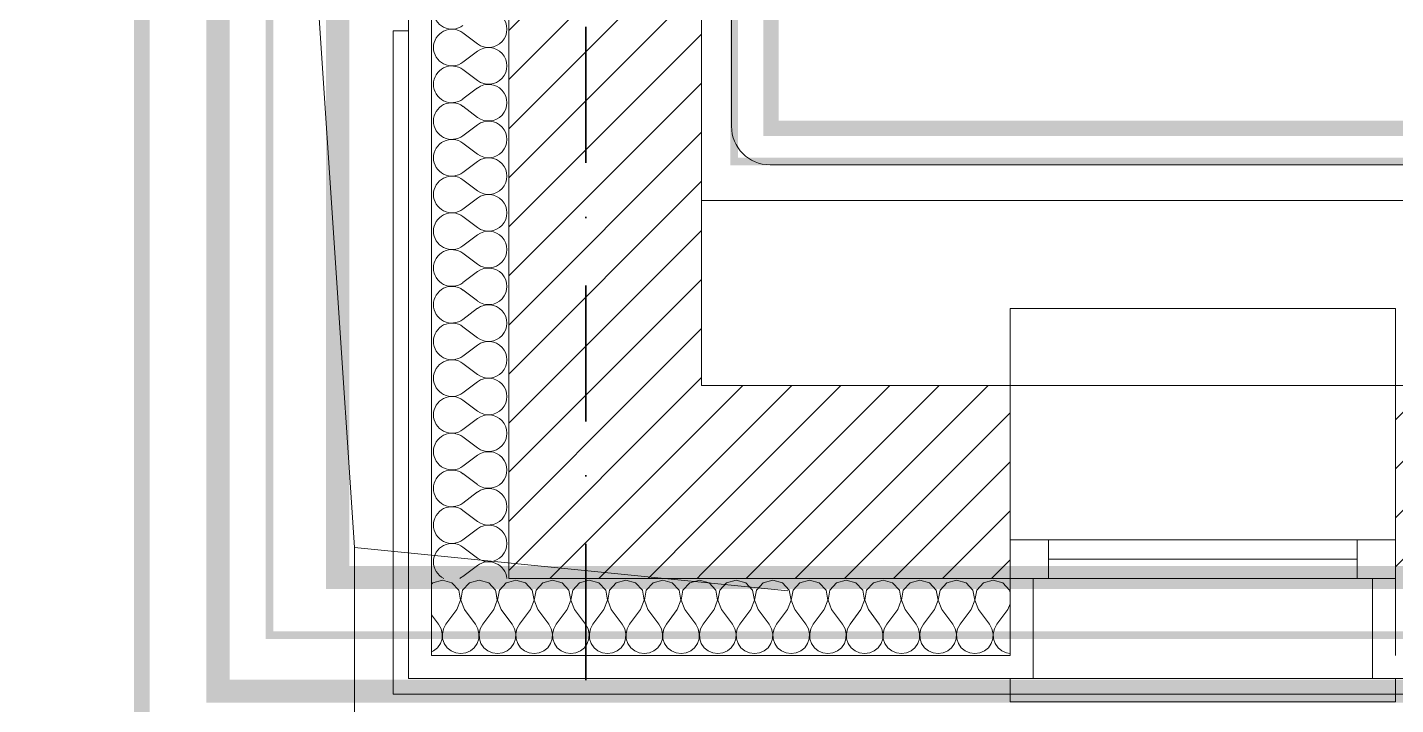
# Model space of a CAD drawing. Header units: millimetres. Extents: x 1322820 to 1391563, y 1051909 to 1098256.
# Drawn here: x 1346054 to 1347829, y 1078567 to 1079445 of the extents above; entities that cross this region are included whole.
import ezdxf
from ezdxf.enums import TextEntityAlignment as Align

# ---------------------------------------------------------------- set-up
doc = ezdxf.new("R2010")
doc.units = ezdxf.units.MM
doc.header["$MEASUREMENT"] = 0
for name, pattern in [('AStair_dashed', [1800, 800, -1000]), ('Dot & Dashed', [335.138881, 176.388884, -88.194442, 0, -70.555556]), ('DUBLU_INTRERUPT', [1.093612, 0.529167, -0.211667, 0.141111, -0.211667])]:
    doc.linetypes.add(name, pattern=pattern)
doc.layers.get('0').update_dxf_attribs({"true_color": 0x787878})
for name, color, linetype, true_color in [('arhitectura - decoratii fatada', 7, 'Continuous', 0x787878), ('New_ARCHICAD Windows', 7, 'Continuous', 0x787878), ('New_arhitectura - axe', 7, 'Continuous', 0x787878), ('New_rezistenta - pereti de rezistenta', 7, 'Continuous', 0x787878)]:
    doc.layers.add(name, color=color, linetype=linetype, true_color=true_color)
for name, color, linetype, lineweight, true_color in [('arhitectura - decoratii fatada_Pen_No__101', 7, 'Continuous', 13, 0x787878), ('arhitectura - desen 2D_Pen_No__2', 7, 'Continuous', 13, 0x787878), ('New_ARCHICAD Windows_Pen_No__1', 7, 'Continuous', 13, 0x787878), ('New_ARCHICAD Windows_Pen_No__21', 7, 'Continuous', 20, 0x787878), ('New_arhitectura - axe_Pen_No__201', 7, 'Continuous', 35, 0x787878), ('New_arhitectura - desen 2D_Pen_No__2', 7, 'Continuous', 13, 0x787878), ('New_arhitectura - suprafete DTAC_Pen_No__14', 7, 'Continuous', 18, 0x787878), ('New_instalatii - echipamente_Pen_No__1', 7, 'Continuous', 13, 0x787878), ('New_rezistenta - pereti de rezistenta_Pen_No__1', 7, 'Continuous', 13, 0x787878), ('New_rezistenta - pereti de rezistenta_Pen_No__21', 7, 'Continuous', 20, 0x787878)]:
    doc.layers.add(name, color=color, linetype=linetype, lineweight=lineweight, true_color=true_color)
for name, color, linetype in [('Circuit echipo', 7, 'Continuous'), ('circuite iluminat vitali', 1, 'Continuous'), ('circuite prize vitali', 1, 'Continuous')]:
    doc.layers.add(name, color=color, linetype=linetype)
doc.layers.add('Circuite', color=7, linetype='Continuous', lineweight=25)
doc.styles.add('GENERATED_STYLE_1', font='arialbd.ttf')
doc.linetypes.add('1_ - 1_100', pattern='A,0,[6,A.39 PLAN MOBILARE - PLAN TERASA1.Shx,S=5.555556,R=0,X=0,Y=4.75314e-16],-700,0', length=700)
pattern_1 = [(45, (1356235.236, 1078942.57), (-31.8198, 31.8198), [])]

# ---------------------------------------------------------------- blocks, each defined once
blk = doc.blocks.new('*X49', base_point=(1356235.2, 1078942.6))
at = {"layer": 'New_rezistenta - pereti de rezistenta_Pen_No__1', "color": 7, "linetype": 'Continuous', "lineweight": 13}
for p, q in [((1346592.4, 1078728.2), (1346579.9, 1078724.7)), ((1346604.9, 1078724.7), (1346592.4, 1078728.2)), ((1346640, 1078728.2), (1346627.5, 1078724.7)), ((1346652.5, 1078724.7), (1346640, 1078728.2)), ((1346579.9, 1078724.7), (1346578.5, 1078723.2)), ((1346613.7, 1078715.1), (1346604.9, 1078724.7)), ((1346616.1, 1078702.3), (1346613.7, 1078715.1)), ((1346618.7, 1078715.1), (1346616.3, 1078702.3)), ((1346627.5, 1078724.7), (1346618.7, 1078715.1)), ((1346661.3, 1078715.1), (1346652.5, 1078724.7)), ((1346661.6, 1078713.7), (1346661.3, 1078715.1)), ((1346611.4, 1078690.1), (1346597.1, 1078671.1)), ((1346611.4, 1078690.1), (1346616.1, 1078702.3)), ((1346616.3, 1078702.3), (1346621, 1078690.1)), ((1346621, 1078690.1), (1346628.3, 1078680.4)), ((1346578.5, 1078683.2), (1346587.6, 1078671.1)), ((1346590.8, 1078665.3), (1346587.6, 1078671.1)), ((1346592.3, 1078658.9), (1346590.8, 1078665.3)), ((1346592, 1078652.4), (1346592.3, 1078658.9)), ((1346594, 1078665.3), (1346592.5, 1078658.9)), ((1346592.5, 1078658.9), (1346592.8, 1078652.4)), ((1346597.1, 1078671.1), (1346594, 1078665.3)), ((1346581.1, 1078636.5), (1346586.1, 1078640.7)), ((1346586.1, 1078640.7), (1346589.9, 1078646.1)), ((1346589.9, 1078646.1), (1346592, 1078652.4)), ((1346592.8, 1078652.4), (1346594.7, 1078646.8)), ((1346578.5, 1078635.4), (1346581.1, 1078636.5))]:
    blk.add_line(p, q, dxfattribs=at)
blk = doc.blocks.new('*X51', base_point=(1356235.2, 1078942.6))
at = {"layer": 'New_rezistenta - pereti de rezistenta_Pen_No__1', "color": 7, "linetype": 'Continuous', "lineweight": 13}
for p, q in [((1346687.6, 1078728.2), (1346678.5, 1078725.6)), ((1346700.1, 1078724.7), (1346687.6, 1078728.2)), ((1346735.2, 1078728.2), (1346722.7, 1078724.7)), ((1346747.8, 1078724.7), (1346735.2, 1078728.2)), ((1346782.9, 1078728.2), (1346770.3, 1078724.7)), ((1346795.4, 1078724.7), (1346782.9, 1078728.2)), ((1346830.5, 1078728.2), (1346818, 1078724.7)), ((1346843, 1078724.7), (1346830.5, 1078728.2)), ((1346878.1, 1078728.2), (1346865.6, 1078724.7)), ((1346890.6, 1078724.7), (1346878.1, 1078728.2)), ((1346925.7, 1078728.2), (1346913.2, 1078724.7)), ((1346938.2, 1078724.7), (1346925.7, 1078728.2)), ((1346973.3, 1078728.2), (1346960.8, 1078724.7)), ((1346985.8, 1078724.7), (1346973.3, 1078728.2)), ((1347021, 1078728.2), (1347008.4, 1078724.7)), ((1347033.5, 1078724.7), (1347021, 1078728.2)), ((1347068.6, 1078728.2), (1347056.1, 1078724.7)), ((1347081.1, 1078724.7), (1347068.6, 1078728.2)), ((1347116.2, 1078728.2), (1347103.7, 1078724.7)), ((1347128.7, 1078724.7), (1347116.2, 1078728.2)), ((1347163.8, 1078728.2), (1347151.3, 1078724.7)), ((1347176.3, 1078724.7), (1347163.8, 1078728.2)), ((1347211.4, 1078728.2), (1347198.9, 1078724.7)), ((1347223.9, 1078724.7), (1347211.4, 1078728.2)), ((1347259, 1078728.2), (1347246.5, 1078724.7)), ((1347271.6, 1078724.7), (1347259, 1078728.2)), ((1347306.7, 1078728.2), (1347294.1, 1078724.7)), ((1347319.2, 1078724.7), (1347306.7, 1078728.2)), ((1346708.9, 1078715.1), (1346700.1, 1078724.7)), ((1346711.3, 1078702.3), (1346708.9, 1078715.1)), ((1346713.9, 1078715.1), (1346711.5, 1078702.3)), ((1346722.7, 1078724.7), (1346713.9, 1078715.1)), ((1346756.5, 1078715.1), (1346747.8, 1078724.7)), ((1346758.9, 1078702.3), (1346756.5, 1078715.1)), ((1346761.6, 1078715.1), (1346759.1, 1078702.3)), ((1346770.3, 1078724.7), (1346761.6, 1078715.1)), ((1346804.2, 1078715.1), (1346795.4, 1078724.7)), ((1346806.6, 1078702.3), (1346804.2, 1078715.1)), ((1346809.2, 1078715.1), (1346806.8, 1078702.3)), ((1346818, 1078724.7), (1346809.2, 1078715.1)), ((1346851.8, 1078715.1), (1346843, 1078724.7)), ((1346854.2, 1078702.3), (1346851.8, 1078715.1)), ((1346856.8, 1078715.1), (1346854.4, 1078702.3)), ((1346865.6, 1078724.7), (1346856.8, 1078715.1)), ((1346899.4, 1078715.1), (1346890.6, 1078724.7)), ((1346901.8, 1078702.3), (1346899.4, 1078715.1)), ((1346904.4, 1078715.1), (1346902, 1078702.3)), ((1346913.2, 1078724.7), (1346904.4, 1078715.1)), ((1346947, 1078715.1), (1346938.2, 1078724.7)), ((1346949.4, 1078702.3), (1346947, 1078715.1)), ((1346952, 1078715.1), (1346949.6, 1078702.3)), ((1346960.8, 1078724.7), (1346952, 1078715.1)), ((1346994.6, 1078715.1), (1346985.8, 1078724.7)), ((1346997, 1078702.3), (1346994.6, 1078715.1)), ((1346999.7, 1078715.1), (1346997.2, 1078702.3)), ((1347008.4, 1078724.7), (1346999.7, 1078715.1)), ((1347042.2, 1078715.1), (1347033.5, 1078724.7)), ((1347044.7, 1078702.3), (1347042.2, 1078715.1)), ((1347047.3, 1078715.1), (1347044.9, 1078702.3)), ((1347056.1, 1078724.7), (1347047.3, 1078715.1)), ((1347089.9, 1078715.1), (1347081.1, 1078724.7)), ((1347092.3, 1078702.3), (1347089.9, 1078715.1)), ((1347094.9, 1078715.1), (1347092.5, 1078702.3)), ((1347103.7, 1078724.7), (1347094.9, 1078715.1)), ((1347137.5, 1078715.1), (1347128.7, 1078724.7)), ((1347139.9, 1078702.3), (1347137.5, 1078715.1)), ((1347142.5, 1078715.1), (1347140.1, 1078702.3)), ((1347151.3, 1078724.7), (1347142.5, 1078715.1)), ((1347185.1, 1078715.1), (1347176.3, 1078724.7)), ((1347187.5, 1078702.3), (1347185.1, 1078715.1)), ((1347190.1, 1078715.1), (1347187.7, 1078702.3)), ((1347198.9, 1078724.7), (1347190.1, 1078715.1)), ((1347232.7, 1078715.1), (1347223.9, 1078724.7)), ((1347235.1, 1078702.3), (1347232.7, 1078715.1)), ((1347237.7, 1078715.1), (1347235.3, 1078702.3)), ((1347246.5, 1078724.7), (1347237.7, 1078715.1)), ((1347280.3, 1078715.1), (1347271.6, 1078724.7)), ((1347282.8, 1078702.3), (1347280.3, 1078715.1)), ((1347285.4, 1078715.1), (1347283, 1078702.3)), ((1347294.1, 1078724.7), (1347285.4, 1078715.1)), ((1347328, 1078715.1), (1347319.2, 1078724.7)), ((1347328.5, 1078712.2), (1347328, 1078715.1)), ((1346706.7, 1078690.1), (1346692.4, 1078671.1)), ((1346706.7, 1078690.1), (1346711.3, 1078702.3)), ((1346711.5, 1078702.3), (1346716.2, 1078690.1)), ((1346716.2, 1078690.1), (1346730.5, 1078671.1)), ((1346754.3, 1078690.1), (1346740, 1078671.1)), ((1346754.3, 1078690.1), (1346758.9, 1078702.3)), ((1346759.1, 1078702.3), (1346763.8, 1078690.1)), ((1346763.8, 1078690.1), (1346778.1, 1078671.1)), ((1346801.9, 1078690.1), (1346787.6, 1078671.1)), ((1346801.9, 1078690.1), (1346806.6, 1078702.3)), ((1346806.8, 1078702.3), (1346811.4, 1078690.1)), ((1346811.4, 1078690.1), (1346825.7, 1078671.1)), ((1346849.5, 1078690.1), (1346835.2, 1078671.1)), ((1346849.5, 1078690.1), (1346854.2, 1078702.3)), ((1346854.4, 1078702.3), (1346859, 1078690.1)), ((1346859, 1078690.1), (1346873.3, 1078671.1)), ((1346897.1, 1078690.1), (1346882.9, 1078671.1)), ((1346897.1, 1078690.1), (1346901.8, 1078702.3)), ((1346902, 1078702.3), (1346906.7, 1078690.1)), ((1346906.7, 1078690.1), (1346921, 1078671.1)), ((1346944.8, 1078690.1), (1346930.5, 1078671.1)), ((1346944.8, 1078690.1), (1346949.4, 1078702.3)), ((1346949.6, 1078702.3), (1346954.3, 1078690.1)), ((1346954.3, 1078690.1), (1346968.6, 1078671.1)), ((1346992.4, 1078690.1), (1346978.1, 1078671.1)), ((1346992.4, 1078690.1), (1346997, 1078702.3)), ((1346997.2, 1078702.3), (1347001.9, 1078690.1)), ((1347001.9, 1078690.1), (1347016.2, 1078671.1)), ((1347040, 1078690.1), (1347025.7, 1078671.1)), ((1347040, 1078690.1), (1347044.7, 1078702.3)), ((1347044.9, 1078702.3), (1347049.5, 1078690.1)), ((1347049.5, 1078690.1), (1347063.8, 1078671.1)), ((1347087.6, 1078690.1), (1347073.3, 1078671.1)), ((1347087.6, 1078690.1), (1347092.3, 1078702.3)), ((1347092.5, 1078702.3), (1347097.1, 1078690.1)), ((1347097.1, 1078690.1), (1347111.4, 1078671.1)), ((1347135.2, 1078690.1), (1347121, 1078671.1)), ((1347135.2, 1078690.1), (1347139.9, 1078702.3)), ((1347140.1, 1078702.3), (1347144.8, 1078690.1)), ((1347144.8, 1078690.1), (1347159, 1078671.1)), ((1347182.9, 1078690.1), (1347168.6, 1078671.1)), ((1347182.9, 1078690.1), (1347187.5, 1078702.3)), ((1347187.7, 1078702.3), (1347192.4, 1078690.1)), ((1347192.4, 1078690.1), (1347206.7, 1078671.1)), ((1347230.5, 1078690.1), (1347216.2, 1078671.1)), ((1347230.5, 1078690.1), (1347235.1, 1078702.3)), ((1347235.3, 1078702.3), (1347240, 1078690.1)), ((1347240, 1078690.1), (1347254.3, 1078671.1)), ((1347278.1, 1078690.1), (1347263.8, 1078671.1)), ((1347278.1, 1078690.1), (1347282.8, 1078702.3)), ((1347283, 1078702.3), (1347287.6, 1078690.1)), ((1347287.6, 1078690.1), (1347301.9, 1078671.1)), ((1347325.7, 1078690.1), (1347311.4, 1078671.1)), ((1347325.7, 1078690.1), (1347328.5, 1078697.4)), ((1346678.5, 1078676.9), (1346682.9, 1078671.1)), ((1346686, 1078665.3), (1346682.9, 1078671.1)), ((1346687.5, 1078658.9), (1346686, 1078665.3)), ((1346687.2, 1078652.4), (1346687.5, 1078658.9)), ((1346689.2, 1078665.3), (1346687.7, 1078658.9)), ((1346687.7, 1078658.9), (1346688, 1078652.4)), ((1346692.4, 1078671.1), (1346689.2, 1078665.3)), ((1346733.7, 1078665.3), (1346730.5, 1078671.1)), ((1346735.1, 1078658.9), (1346733.7, 1078665.3)), ((1346734.8, 1078652.4), (1346735.1, 1078658.9)), ((1346736.8, 1078665.3), (1346735.3, 1078658.9)), ((1346735.3, 1078658.9), (1346735.7, 1078652.4)), ((1346740, 1078671.1), (1346736.8, 1078665.3)), ((1346781.3, 1078665.3), (1346778.1, 1078671.1)), ((1346782.8, 1078658.9), (1346781.3, 1078665.3)), ((1346782.4, 1078652.4), (1346782.8, 1078658.9)), ((1346784.4, 1078665.3), (1346783, 1078658.9)), ((1346783, 1078658.9), (1346783.3, 1078652.4)), ((1346787.6, 1078671.1), (1346784.4, 1078665.3)), ((1346828.9, 1078665.3), (1346825.7, 1078671.1)), ((1346830.4, 1078658.9), (1346828.9, 1078665.3)), ((1346830.1, 1078652.4), (1346830.4, 1078658.9)), ((1346832.1, 1078665.3), (1346830.6, 1078658.9)), ((1346830.6, 1078658.9), (1346830.9, 1078652.4)), ((1346835.2, 1078671.1), (1346832.1, 1078665.3)), ((1346876.5, 1078665.3), (1346873.3, 1078671.1)), ((1346878, 1078658.9), (1346876.5, 1078665.3)), ((1346877.7, 1078652.4), (1346878, 1078658.9)), ((1346879.7, 1078665.3), (1346878.2, 1078658.9)), ((1346878.2, 1078658.9), (1346878.5, 1078652.4)), ((1346882.9, 1078671.1), (1346879.7, 1078665.3)), ((1346924.1, 1078665.3), (1346921, 1078671.1)), ((1346925.6, 1078658.9), (1346924.1, 1078665.3)), ((1346925.3, 1078652.4), (1346925.6, 1078658.9)), ((1346927.3, 1078665.3), (1346925.8, 1078658.9)), ((1346925.8, 1078658.9), (1346926.1, 1078652.4)), ((1346930.5, 1078671.1), (1346927.3, 1078665.3)), ((1346971.7, 1078665.3), (1346968.6, 1078671.1)), ((1346973.2, 1078658.9), (1346971.7, 1078665.3)), ((1346972.9, 1078652.4), (1346973.2, 1078658.9)), ((1346974.9, 1078665.3), (1346973.4, 1078658.9)), ((1346973.4, 1078658.9), (1346973.7, 1078652.4)), ((1346978.1, 1078671.1), (1346974.9, 1078665.3)), ((1347019.4, 1078665.3), (1347016.2, 1078671.1)), ((1347020.9, 1078658.9), (1347019.4, 1078665.3)), ((1347020.5, 1078652.4), (1347020.9, 1078658.9)), ((1347022.5, 1078665.3), (1347021, 1078658.9)), ((1347021, 1078658.9), (1347021.4, 1078652.4)), ((1347025.7, 1078671.1), (1347022.5, 1078665.3)), ((1347067, 1078665.3), (1347063.8, 1078671.1)), ((1347068.5, 1078658.9), (1347067, 1078665.3)), ((1347068.2, 1078652.4), (1347068.5, 1078658.9)), ((1347070.2, 1078665.3), (1347068.7, 1078658.9)), ((1347068.7, 1078658.9), (1347069, 1078652.4)), ((1347073.3, 1078671.1), (1347070.2, 1078665.3)), ((1347114.6, 1078665.3), (1347111.4, 1078671.1)), ((1347116.1, 1078658.9), (1347114.6, 1078665.3)), ((1347115.8, 1078652.4), (1347116.1, 1078658.9)), ((1347117.8, 1078665.3), (1347116.3, 1078658.9)), ((1347116.3, 1078658.9), (1347116.6, 1078652.4)), ((1347121, 1078671.1), (1347117.8, 1078665.3)), ((1347162.2, 1078665.3), (1347159, 1078671.1)), ((1347163.7, 1078658.9), (1347162.2, 1078665.3)), ((1347163.4, 1078652.4), (1347163.7, 1078658.9)), ((1347165.4, 1078665.3), (1347163.9, 1078658.9)), ((1347163.9, 1078658.9), (1347164.2, 1078652.4)), ((1347168.6, 1078671.1), (1347165.4, 1078665.3)), ((1347209.8, 1078665.3), (1347206.7, 1078671.1)), ((1347211.3, 1078658.9), (1347209.8, 1078665.3)), ((1347211, 1078652.4), (1347211.3, 1078658.9)), ((1347213, 1078665.3), (1347211.5, 1078658.9)), ((1347211.5, 1078658.9), (1347211.8, 1078652.4)), ((1347216.2, 1078671.1), (1347213, 1078665.3)), ((1347257.5, 1078665.3), (1347254.3, 1078671.1)), ((1347258.9, 1078658.9), (1347257.5, 1078665.3)), ((1347258.6, 1078652.4), (1347258.9, 1078658.9)), ((1347260.6, 1078665.3), (1347259.1, 1078658.9)), ((1347259.1, 1078658.9), (1347259.5, 1078652.4)), ((1347263.8, 1078671.1), (1347260.6, 1078665.3)), ((1347305.1, 1078665.3), (1347301.9, 1078671.1)), ((1347306.6, 1078658.9), (1347305.1, 1078665.3)), ((1347306.3, 1078652.4), (1347306.6, 1078658.9)), ((1347308.2, 1078665.3), (1347306.8, 1078658.9)), ((1347306.8, 1078658.9), (1347307.1, 1078652.4)), ((1347311.4, 1078671.1), (1347308.2, 1078665.3)), ((1346678.5, 1078638.3), (1346681.4, 1078640.7)), ((1346681.4, 1078640.7), (1346685.1, 1078646.1)), ((1346685.1, 1078646.1), (1346687.2, 1078652.4)), ((1346688, 1078652.4), (1346690.1, 1078646.1)), ((1346690.1, 1078646.1), (1346693.9, 1078640.7)), ((1346693.9, 1078640.7), (1346698.9, 1078636.5)), ((1346723.9, 1078636.5), (1346729, 1078640.7)), ((1346729, 1078640.7), (1346732.7, 1078646.1)), ((1346732.7, 1078646.1), (1346734.8, 1078652.4)), ((1346735.7, 1078652.4), (1346737.7, 1078646.1)), ((1346737.7, 1078646.1), (1346741.5, 1078640.7)), ((1346741.5, 1078640.7), (1346746.5, 1078636.5)), ((1346771.6, 1078636.5), (1346776.6, 1078640.7)), ((1346776.6, 1078640.7), (1346780.3, 1078646.1)), ((1346780.3, 1078646.1), (1346782.4, 1078652.4)), ((1346783.3, 1078652.4), (1346785.4, 1078646.1)), ((1346785.4, 1078646.1), (1346789.1, 1078640.7)), ((1346789.1, 1078640.7), (1346794.1, 1078636.5)), ((1346819.2, 1078636.5), (1346824.2, 1078640.7)), ((1346824.2, 1078640.7), (1346828, 1078646.1)), ((1346828, 1078646.1), (1346830.1, 1078652.4)), ((1346830.9, 1078652.4), (1346833, 1078646.1)), ((1346833, 1078646.1), (1346836.7, 1078640.7)), ((1346836.7, 1078640.7), (1346841.8, 1078636.5)), ((1346866.8, 1078636.5), (1346871.9, 1078640.7)), ((1346871.9, 1078640.7), (1346875.6, 1078646.1)), ((1346875.6, 1078646.1), (1346877.7, 1078652.4)), ((1346878.5, 1078652.4), (1346880.6, 1078646.1)), ((1346880.6, 1078646.1), (1346884.3, 1078640.7)), ((1346884.3, 1078640.7), (1346889.4, 1078636.5)), ((1346914.4, 1078636.5), (1346919.5, 1078640.7)), ((1346919.5, 1078640.7), (1346923.2, 1078646.1)), ((1346923.2, 1078646.1), (1346925.3, 1078652.4)), ((1346926.1, 1078652.4), (1346928.2, 1078646.1)), ((1346928.2, 1078646.1), (1346931.9, 1078640.7)), ((1346931.9, 1078640.7), (1346937, 1078636.5)), ((1346962, 1078636.5), (1346967.1, 1078640.7)), ((1346967.1, 1078640.7), (1346970.8, 1078646.1)), ((1346970.8, 1078646.1), (1346972.9, 1078652.4)), ((1346973.7, 1078652.4), (1346975.8, 1078646.1)), ((1346975.8, 1078646.1), (1346979.6, 1078640.7)), ((1346979.6, 1078640.7), (1346984.6, 1078636.5)), ((1347009.7, 1078636.5), (1347014.7, 1078640.7)), ((1347014.7, 1078640.7), (1347018.4, 1078646.1)), ((1347018.4, 1078646.1), (1347020.5, 1078652.4)), ((1347021.4, 1078652.4), (1347023.5, 1078646.1)), ((1347023.5, 1078646.1), (1347027.2, 1078640.7)), ((1347027.2, 1078640.7), (1347032.2, 1078636.5)), ((1347057.3, 1078636.5), (1347062.3, 1078640.7)), ((1347062.3, 1078640.7), (1347066.1, 1078646.1)), ((1347066.1, 1078646.1), (1347068.2, 1078652.4)), ((1347069, 1078652.4), (1347071.1, 1078646.1)), ((1347071.1, 1078646.1), (1347074.8, 1078640.7)), ((1347074.8, 1078640.7), (1347079.9, 1078636.5)), ((1347104.9, 1078636.5), (1347110, 1078640.7)), ((1347110, 1078640.7), (1347113.7, 1078646.1)), ((1347113.7, 1078646.1), (1347115.8, 1078652.4)), ((1347116.6, 1078652.4), (1347118.7, 1078646.1)), ((1347118.7, 1078646.1), (1347122.4, 1078640.7)), ((1347122.4, 1078640.7), (1347127.5, 1078636.5)), ((1347152.5, 1078636.5), (1347157.6, 1078640.7)), ((1347157.6, 1078640.7), (1347161.3, 1078646.1)), ((1347161.3, 1078646.1), (1347163.4, 1078652.4)), ((1347164.2, 1078652.4), (1347166.3, 1078646.1)), ((1347166.3, 1078646.1), (1347170, 1078640.7)), ((1347170, 1078640.7), (1347175.1, 1078636.5)), ((1347200.1, 1078636.5), (1347205.2, 1078640.7)), ((1347205.2, 1078640.7), (1347208.9, 1078646.1)), ((1347208.9, 1078646.1), (1347211, 1078652.4)), ((1347211.8, 1078652.4), (1347213.9, 1078646.1)), ((1347213.9, 1078646.1), (1347217.7, 1078640.7)), ((1347217.7, 1078640.7), (1347222.7, 1078636.5)), ((1347247.8, 1078636.5), (1347252.8, 1078640.7)), ((1347252.8, 1078640.7), (1347256.5, 1078646.1)), ((1347256.5, 1078646.1), (1347258.6, 1078652.4)), ((1347259.5, 1078652.4), (1347261.6, 1078646.1)), ((1347261.6, 1078646.1), (1347265.3, 1078640.7)), ((1347265.3, 1078640.7), (1347270.3, 1078636.5)), ((1347295.4, 1078636.5), (1347300.4, 1078640.7)), ((1347300.4, 1078640.7), (1347304.2, 1078646.1)), ((1347304.2, 1078646.1), (1347306.3, 1078652.4)), ((1347307.1, 1078652.4), (1347309.2, 1078646.1)), ((1347309.2, 1078646.1), (1347312.9, 1078640.7)), ((1347312.9, 1078640.7), (1347318, 1078636.5)), ((1346698.9, 1078636.5), (1346704.9, 1078633.9)), ((1346704.9, 1078633.9), (1346711.4, 1078633)), ((1346711.4, 1078633), (1346717.9, 1078633.9)), ((1346717.9, 1078633.9), (1346723.9, 1078636.5)), ((1346746.5, 1078636.5), (1346752.5, 1078633.9)), ((1346752.5, 1078633.9), (1346759, 1078633)), ((1346759, 1078633), (1346765.6, 1078633.9)), ((1346765.6, 1078633.9), (1346771.6, 1078636.5)), ((1346794.1, 1078636.5), (1346800.2, 1078633.9)), ((1346800.2, 1078633.9), (1346806.7, 1078633)), ((1346806.7, 1078633), (1346813.2, 1078633.9)), ((1346813.2, 1078633.9), (1346819.2, 1078636.5)), ((1346841.8, 1078636.5), (1346847.8, 1078633.9)), ((1346847.8, 1078633.9), (1346854.3, 1078633)), ((1346854.3, 1078633), (1346860.8, 1078633.9)), ((1346860.8, 1078633.9), (1346866.8, 1078636.5)), ((1346889.4, 1078636.5), (1346895.4, 1078633.9)), ((1346895.4, 1078633.9), (1346901.9, 1078633)), ((1346901.9, 1078633), (1346908.4, 1078633.9)), ((1346908.4, 1078633.9), (1346914.4, 1078636.5)), ((1346937, 1078636.5), (1346943, 1078633.9)), ((1346943, 1078633.9), (1346949.5, 1078633)), ((1346949.5, 1078633), (1346956, 1078633.9)), ((1346956, 1078633.9), (1346962, 1078636.5)), ((1346984.6, 1078636.5), (1346990.6, 1078633.9)), ((1346990.6, 1078633.9), (1346997.1, 1078633)), ((1346997.1, 1078633), (1347003.6, 1078633.9)), ((1347003.6, 1078633.9), (1347009.7, 1078636.5)), ((1347032.2, 1078636.5), (1347038.3, 1078633.9)), ((1347038.3, 1078633.9), (1347044.8, 1078633)), ((1347044.8, 1078633), (1347051.3, 1078633.9)), ((1347051.3, 1078633.9), (1347057.3, 1078636.5)), ((1347079.9, 1078636.5), (1347085.9, 1078633.9)), ((1347085.9, 1078633.9), (1347092.4, 1078633)), ((1347092.4, 1078633), (1347098.9, 1078633.9)), ((1347098.9, 1078633.9), (1347104.9, 1078636.5)), ((1347127.5, 1078636.5), (1347133.5, 1078633.9)), ((1347133.5, 1078633.9), (1347140, 1078633)), ((1347140, 1078633), (1347146.5, 1078633.9)), ((1347146.5, 1078633.9), (1347152.5, 1078636.5)), ((1347175.1, 1078636.5), (1347181.1, 1078633.9)), ((1347181.1, 1078633.9), (1347187.6, 1078633)), ((1347187.6, 1078633), (1347194.1, 1078633.9)), ((1347194.1, 1078633.9), (1347200.1, 1078636.5)), ((1347222.7, 1078636.5), (1347228.7, 1078633.9)), ((1347228.7, 1078633.9), (1347235.2, 1078633)), ((1347235.2, 1078633), (1347241.7, 1078633.9)), ((1347241.7, 1078633.9), (1347247.8, 1078636.5)), ((1347270.3, 1078636.5), (1347276.3, 1078633.9)), ((1347276.3, 1078633.9), (1347282.9, 1078633)), ((1347282.9, 1078633), (1347289.4, 1078633.9)), ((1347289.4, 1078633.9), (1347295.4, 1078636.5)), ((1347318, 1078636.5), (1347324, 1078633.9)), ((1347324, 1078633.9), (1347328.5, 1078633.3))]:
    blk.add_line(p, q, dxfattribs=at)
blk = doc.blocks.new('*X54', base_point=(1356235.2, 1078942.6))
at = {"layer": 'New_rezistenta - pereti de rezistenta_Pen_No__1', "color": 7, "linetype": 'Continuous', "lineweight": 13}
for p, q in [((1346678.5, 1078725.6), (1346675.1, 1078724.7)), ((1346663.7, 1078702.3), (1346661.6, 1078713.7)), ((1346666.3, 1078715.1), (1346663.9, 1078702.3)), ((1346675.1, 1078724.7), (1346666.3, 1078715.1)), ((1346659, 1078690.1), (1346644.8, 1078671.1)), ((1346659, 1078690.1), (1346663.7, 1078702.3)), ((1346663.9, 1078702.3), (1346668.6, 1078690.1)), ((1346668.6, 1078690.1), (1346678.5, 1078676.9)), ((1346628.3, 1078680.4), (1346635.2, 1078671.1)), ((1346638.4, 1078665.3), (1346635.2, 1078671.1)), ((1346639.9, 1078658.9), (1346638.4, 1078665.3)), ((1346639.6, 1078652.4), (1346639.9, 1078658.9)), ((1346641.6, 1078665.3), (1346640.1, 1078658.9)), ((1346640.1, 1078658.9), (1346640.4, 1078652.4)), ((1346644.8, 1078671.1), (1346641.6, 1078665.3)), ((1346594.7, 1078646.8), (1346594.9, 1078646.1)), ((1346594.9, 1078646.1), (1346598.6, 1078640.7)), ((1346598.6, 1078640.7), (1346603.7, 1078636.5)), ((1346628.7, 1078636.5), (1346633.8, 1078640.7)), ((1346633.8, 1078640.7), (1346637.5, 1078646.1)), ((1346637.5, 1078646.1), (1346639.6, 1078652.4)), ((1346640.4, 1078652.4), (1346642.5, 1078646.1)), ((1346642.5, 1078646.1), (1346646.2, 1078640.7)), ((1346646.2, 1078640.7), (1346651.3, 1078636.5)), ((1346676.3, 1078636.5), (1346678.5, 1078638.3)), ((1346603.7, 1078636.5), (1346609.7, 1078633.9)), ((1346609.7, 1078633.9), (1346616.2, 1078633)), ((1346616.2, 1078633), (1346622.7, 1078633.9)), ((1346622.7, 1078633.9), (1346628.7, 1078636.5)), ((1346651.3, 1078636.5), (1346657.3, 1078633.9)), ((1346657.3, 1078633.9), (1346663.8, 1078633)), ((1346663.8, 1078633), (1346670.3, 1078633.9)), ((1346670.3, 1078633.9), (1346676.3, 1078636.5))]:
    blk.add_line(p, q, dxfattribs=at)
blk = doc.blocks.new('Horizontal Multi-Sash Window 23_2')
at = {"layer": 'New_ARCHICAD Windows_Pen_No__1', "color": 7, "linetype": 'Continuous', "lineweight": 13}
for p, q in [((-250, 200), (-250, 300)), ((-250, 300), (250, 300)), ((250, 300), (250, 200)), ((-200, 0), (200, 0)), ((-200, -25), (200, -25)), ((200, -50), (-200, -50)), ((-250, -180), (-250, -210)), ((250, -210), (250, -180)), ((-250, -210), (250, -210))]:
    blk.add_line(p, q, dxfattribs=at)
at = {"layer": 'New_ARCHICAD Windows_Pen_No__1', "color": 7, "linetype": 'AStair_dashed', "lineweight": 13}
for p, q in [((-250, 200), (250, 200)), ((-220, -180), (220, -180))]:
    blk.add_line(p, q, dxfattribs=at)
at = {"layer": 'New_ARCHICAD Windows_Pen_No__21', "color": 7, "linetype": 'Continuous', "lineweight": 20}
for p, q in [((-250, 200), (-250, 0)), ((250, 200), (250, 0)), ((-250, 0), (-200, 0)), ((-250, 0), (-250, -50)), ((-250, 0), (-250, -50)), ((-200, 0), (-200, -50)), ((200, -50), (200, 0)), ((200, 0), (250, 0)), ((250, 0), (250, -50)), ((250, 0), (250, -50)), ((-200, -50), (-250, -50)), ((-220, -50), (-220, -180)), ((250, -50), (200, -50)), ((220, -50), (220, -180)), ((-250, -180), (-220, -180)), ((250, -180), (220, -180))]:
    blk.add_line(p, q, dxfattribs=at)
blk = doc.blocks.new('Wall_15_1', base_point=(1346928.5, 1078980.6))
at = {"layer": 'New_rezistenta - pereti de rezistenta', "linetype": 'Continuous', "lineweight": 0, "true_color": 0x000000}
h = blk.add_hatch(dxfattribs=at)
h.set_pattern_fill('BETON_ARMAT_0001', color=18, style=0, pattern_type=2)
h.set_pattern_definition(pattern_1)
h.paths.add_polyline_path([(1346928.5, 1078980.6), (1346678.5, 1078980.6), (1346678.5, 1078730.6)])
h = blk.add_hatch(dxfattribs=at)
h.set_pattern_fill('BETON_ARMAT_0001', color=18, style=0, pattern_type=2)
h.set_pattern_definition(pattern_1)
h.paths.add_polyline_path([(1346928.5, 1078980.6), (1346678.5, 1078730.6), (1346928.5, 1078730.6)])
h = blk.add_hatch(dxfattribs=at)
h.set_pattern_fill('BETON_ARMAT_0001', color=18, style=0, pattern_type=2)
h.set_pattern_definition(pattern_1)
h.paths.add_polyline_path([(1346928.5, 1078730.6), (1347328.5, 1078730.6), (1347328.5, 1078780.6), (1347328.5, 1078980.6), (1346928.5, 1078980.6)])
h = blk.add_hatch(dxfattribs=at)
h.set_pattern_fill('BETON_ARMAT_0001', color=18, style=0, pattern_type=2)
h.set_pattern_definition(pattern_1)
h.paths.add_polyline_path([(1349178.5, 1078980.6), (1347828.5, 1078980.6), (1347828.5, 1078780.6), (1347828.5, 1078730.6), (1349178.5, 1078730.6), (1349178.5, 1078780.6)])
at = {"layer": 'New_rezistenta - pereti de rezistenta_Pen_No__21', "color": 7, "linetype": 'Continuous', "lineweight": 20}
for p, q in [((1346678.5, 1078980.6), (1346678.5, 1078730.6)), ((1347328.5, 1078980.6), (1347328.5, 1078780.6)), ((1347828.5, 1078980.6), (1347828.5, 1078780.6)), ((1347328.5, 1078780.6), (1347328.5, 1078730.6)), ((1347828.5, 1078780.6), (1347828.5, 1078730.6)), ((1346578.5, 1078730.6), (1346578.5, 1078630.6)), ((1346678.5, 1078730.6), (1346928.5, 1078730.6)), ((1346928.5, 1078730.6), (1347328.5, 1078730.6)), ((1347328.5, 1078730.6), (1347358.5, 1078730.6)), ((1347328.5, 1078630.6), (1347328.5, 1078730.6)), ((1347358.5, 1078730.6), (1347358.5, 1078600.6)), ((1347798.5, 1078730.6), (1347798.5, 1078600.6)), ((1347828.5, 1078730.6), (1347798.5, 1078730.6)), ((1347828.5, 1078630.6), (1347828.5, 1078730.6)), ((1346578.5, 1078630.6), (1346678.5, 1078630.6)), ((1346678.5, 1078630.6), (1347328.5, 1078630.6)), ((1347328.5, 1078600.6), (1347358.5, 1078600.6)), ((1347828.5, 1078600.6), (1347798.5, 1078600.6))]:
    blk.add_line(p, q, dxfattribs=at)
at = {"layer": 'New_rezistenta - pereti de rezistenta_Pen_No__21', "color": 7, "linetype": 'Continuous', "lineweight": 20, "flags": 128}
for points in [[(1347328.5, 1078980.6), (1346928.5, 1078980.6)], [(1349178.5, 1078980.6), (1347828.5, 1078980.6)], [(1346548.5, 1078600.6), (1346548.5, 1078630.6)], [(1346548.5, 1078600.6), (1347328.5, 1078600.6)]]:
    blk.add_lwpolyline(points, dxfattribs=at)
at = {"layer": 'New_ARCHICAD Windows', "color": 7, "linetype": 'Continuous', "lineweight": 13, "xscale": -1, "zscale": 1000}
blk.add_blockref('Horizontal Multi-Sash Window 23_2', (1347578.5, 1078780.6), dxfattribs=at)
at = {"layer": 'New_rezistenta - pereti de rezistenta', "color": 7, "lineweight": 20}
for name in ['*X49', '*X54', '*X51']:
    blk.add_blockref(name, (1356235.2, 1078942.6), dxfattribs=at)
blk = doc.blocks.new('*X59', base_point=(1356235.2, 1078942.6))
at = {"layer": 'New_rezistenta - pereti de rezistenta_Pen_No__1', "color": 7, "linetype": 'Continuous', "lineweight": 13}
for p, q in [((1346638, 1079423.5), (1346619, 1079437.8)), ((1346638, 1079414), (1346619, 1079399.7)), ((1346638, 1079375.9), (1346619, 1079390.2)), ((1346638, 1079366.4), (1346619, 1079352.1)), ((1346638, 1079328.3), (1346619, 1079342.6)), ((1346638, 1079318.8), (1346619, 1079304.5)), ((1346638, 1079280.7), (1346619, 1079295)), ((1346638, 1079271.1), (1346619, 1079256.9)), ((1346638, 1079233), (1346619, 1079247.3)), ((1346638, 1079223.5), (1346619, 1079209.2)), ((1346638, 1079185.4), (1346619, 1079199.7)), ((1346638, 1079175.9), (1346619, 1079161.6)), ((1346638, 1079137.8), (1346619, 1079152.1)), ((1346638, 1079128.3), (1346619, 1079114)), ((1346638, 1079090.2), (1346619, 1079104.5)), ((1346638, 1079080.7), (1346619, 1079066.4)), ((1346638, 1079042.6), (1346619, 1079056.9)), ((1346638, 1079033), (1346619, 1079018.8)), ((1346638, 1078995), (1346619, 1079009.2)), ((1346638, 1078985.4), (1346619, 1078971.1)), ((1346638, 1078947.3), (1346619, 1078961.6)), ((1346638, 1078937.8), (1346619, 1078923.5)), ((1346638, 1078899.7), (1346619, 1078914)), ((1346638, 1078890.2), (1346619, 1078875.9)), ((1346638, 1078852.1), (1346619, 1078866.4)), ((1346638, 1078842.6), (1346619, 1078828.3)), ((1346638, 1078804.5), (1346619, 1078818.8)), ((1346638, 1078795), (1346619, 1078780.7)), ((1346638, 1078756.9), (1346619, 1078771.1)), ((1346638, 1078747.3), (1346619, 1078733))]:
    blk.add_line(p, q, dxfattribs=at)
for centre, start, end in [((1346604.7, 1079466.4), 180, 306.8699), ((1346652.3, 1079442.6), 233.1301, 126.8699), ((1346604.7, 1079418.8), 53.1301, 180), ((1346604.7, 1079418.8), 180, 306.8699), ((1346652.3, 1079395), 233.1301, 126.8699), ((1346604.7, 1079371.1), 53.1301, 180), ((1346604.7, 1079371.1), 180, 306.8699), ((1346652.3, 1079347.3), 233.1301, 126.8699), ((1346604.7, 1079323.5), 53.1301, 180), ((1346604.7, 1079323.5), 180, 306.8699), ((1346652.3, 1079299.7), 233.1301, 126.8699), ((1346604.7, 1079275.9), 53.1301, 180), ((1346604.7, 1079275.9), 180, 306.8699), ((1346652.3, 1079252.1), 233.1301, 126.8699), ((1346604.7, 1079228.3), 53.1301, 180), ((1346604.7, 1079228.3), 180, 306.8699), ((1346652.3, 1079204.5), 233.1301, 126.8699), ((1346604.7, 1079180.7), 53.1301, 180), ((1346604.7, 1079180.7), 180, 306.8699), ((1346652.3, 1079156.9), 233.1301, 126.8699), ((1346604.7, 1079133), 53.1301, 180), ((1346604.7, 1079133), 180, 306.8699), ((1346652.3, 1079109.2), 233.1301, 126.8699), ((1346604.7, 1079085.4), 53.1301, 180), ((1346604.7, 1079085.4), 180, 306.8699), ((1346652.3, 1079061.6), 233.1301, 126.8699), ((1346604.7, 1079037.8), 53.1301, 180), ((1346604.7, 1079037.8), 180, 306.8699), ((1346652.3, 1079014), 233.1301, 126.8699), ((1346604.7, 1078990.2), 53.1301, 180), ((1346604.7, 1078990.2), 180, 306.8699), ((1346652.3, 1078966.4), 233.1301, 126.8699), ((1346604.7, 1078942.6), 53.1301, 180), ((1346604.7, 1078942.6), 180, 306.8699), ((1346652.3, 1078918.8), 233.1301, 126.8699), ((1346604.7, 1078895), 53.1301, 180), ((1346604.7, 1078895), 180, 306.8699), ((1346652.3, 1078871.1), 233.1301, 126.8699), ((1346604.7, 1078847.3), 53.1301, 180), ((1346604.7, 1078847.3), 180, 306.8699), ((1346652.3, 1078823.5), 233.1301, 126.8699), ((1346604.7, 1078799.7), 53.1301, 180), ((1346604.7, 1078799.7), 180, 306.8699), ((1346652.3, 1078775.9), 233.1301, 126.8699), ((1346604.7, 1078752.1), 53.1301, 180), ((1346604.7, 1078752.1), 180, 244.5209), ((1346652.3, 1078728.3), 5.5813, 126.8699), ((1346604.7, 1078752.1), 295.4791, 306.8699)]:
    blk.add_arc(centre, 23.8, start, end, dxfattribs=at)
blk = doc.blocks.new('Wall_16_1', base_point=(1346928.5, 1090570.6))
at = {"layer": 'New_rezistenta - pereti de rezistenta', "linetype": 'Continuous', "lineweight": 0, "true_color": 0x000000}
h = blk.add_hatch(dxfattribs=at)
h.set_pattern_fill('BETON_ARMAT_0001', color=18, style=0, pattern_type=2)
h.set_pattern_definition(pattern_1)
h.paths.add_polyline_path([(1346678.5, 1078980.6), (1346928.5, 1078980.6), (1346928.5, 1090570.6), (1346678.5, 1090570.6)])
at = {"layer": 'New_rezistenta - pereti de rezistenta_Pen_No__21', "color": 7, "linetype": 'Continuous', "lineweight": 20}
for p, q in [((1346578.5, 1090820.6), (1346578.5, 1078730.6)), ((1346678.5, 1090570.6), (1346678.5, 1078980.6)), ((1346678.5, 1078980.6), (1346678.5, 1078730.6)), ((1346578.5, 1078730.6), (1346578.5, 1078630.6))]:
    blk.add_line(p, q, dxfattribs=at)
at = {"layer": 'New_rezistenta - pereti de rezistenta_Pen_No__21', "color": 7, "linetype": 'Continuous', "lineweight": 20, "flags": 128}
for points in [[(1346548.5, 1090950.6), (1346548.5, 1078630.6)], [(1346928.5, 1078980.6), (1346928.5, 1090570.6)]]:
    blk.add_lwpolyline(points, dxfattribs=at)
at = {"layer": 'New_rezistenta - pereti de rezistenta', "color": 7, "lineweight": 20}
blk.add_blockref('*X59', (1356235.2, 1078942.6), dxfattribs=at)
blk = doc.blocks.new('Wall_156_1', base_point=(1346528.5, 1079440.6))
at = {"layer": 'arhitectura - decoratii fatada_Pen_No__101', "color": 253, "linetype": 'Continuous', "lineweight": 13, "flags": 128}
for points in [[(1346528.5, 1079440.6), (1346528.5, 1078580.6)], [(1346528.5, 1079440.6), (1346548.5, 1079440.6)], [(1346548.5, 1078600.6), (1346548.5, 1079440.6)], [(1346528.5, 1078580.6), (1346548.5, 1078580.6)]]:
    blk.add_lwpolyline(points, dxfattribs=at)
blk = doc.blocks.new('Wall_157_1', base_point=(1346528.5, 1079440.6))
at = {"layer": 'arhitectura - decoratii fatada_Pen_No__101', "color": 253, "linetype": 'Continuous', "lineweight": 13, "flags": 128}
for points in [[(1346528.5, 1079440.6), (1346528.5, 1078580.6)], [(1346528.5, 1079440.6), (1346548.5, 1079440.6)], [(1346548.5, 1078600.6), (1346548.5, 1079440.6)], [(1346528.5, 1078580.6), (1346548.5, 1078580.6)]]:
    blk.add_lwpolyline(points, dxfattribs=at)
blk = doc.blocks.new('Wall_158_1', base_point=(1346528.5, 1079440.6))
at = {"layer": 'arhitectura - decoratii fatada_Pen_No__101', "color": 253, "linetype": 'Continuous', "lineweight": 13, "flags": 128}
for points in [[(1346528.5, 1079440.6), (1346528.5, 1078580.6)], [(1346528.5, 1079440.6), (1346548.5, 1079440.6)], [(1346548.5, 1078600.6), (1346548.5, 1079440.6)], [(1346528.5, 1078580.6), (1346548.5, 1078580.6)]]:
    blk.add_lwpolyline(points, dxfattribs=at)
blk = doc.blocks.new('Wall_159_1', base_point=(1346528.5, 1078580.6))
at = {"layer": 'arhitectura - decoratii fatada_Pen_No__101', "color": 253, "linetype": 'Continuous', "lineweight": 13, "flags": 128}
for points in [[(1347328.5, 1078600.6), (1346548.5, 1078600.6)], [(1346548.5, 1078580.6), (1347328.5, 1078580.6)]]:
    blk.add_lwpolyline(points, dxfattribs=at)
blk = doc.blocks.new('Wall_160_1', base_point=(1346528.5, 1078580.6))
at = {"layer": 'arhitectura - decoratii fatada_Pen_No__101', "color": 253, "linetype": 'Continuous', "lineweight": 13, "flags": 128}
for points in [[(1349168.5, 1078600.6), (1346548.5, 1078600.6)], [(1346548.5, 1078580.6), (1349168.5, 1078580.6)]]:
    blk.add_lwpolyline(points, dxfattribs=at)
blk = doc.blocks.new('Wall_161_1', base_point=(1346528.5, 1078580.6))
at = {"layer": 'arhitectura - decoratii fatada_Pen_No__101', "color": 253, "linetype": 'Continuous', "lineweight": 13, "flags": 128}
for points in [[(1349168.5, 1078600.6), (1346548.5, 1078600.6)], [(1346548.5, 1078580.6), (1349168.5, 1078580.6)]]:
    blk.add_lwpolyline(points, dxfattribs=at)
blk = doc.blocks.new('Wall_162_1', base_point=(1347828.5, 1078580.6))
at = {"layer": 'arhitectura - decoratii fatada_Pen_No__101', "color": 253, "linetype": 'Continuous', "lineweight": 13, "flags": 128}
for points in [[(1349168.5, 1078600.6), (1347828.5, 1078600.6)], [(1349168.5, 1078580.6), (1349168.5, 1078600.6)], [(1347828.5, 1078580.6), (1349168.5, 1078580.6)]]:
    blk.add_lwpolyline(points, dxfattribs=at)
blk = doc.blocks.new('Wall_163_1', base_point=(1347328.5, 1078580.6))
at = {"layer": 'arhitectura - decoratii fatada_Pen_No__101', "color": 253, "linetype": 'Continuous', "lineweight": 13, "flags": 128}
for points in [[(1347828.5, 1078600.6), (1347328.5, 1078600.6)], [(1347328.5, 1078580.6), (1347828.5, 1078580.6)]]:
    blk.add_lwpolyline(points, dxfattribs=at)
blk = doc.blocks.new('Wall_164_1', base_point=(1347328.5, 1078580.6))
at = {"layer": 'arhitectura - decoratii fatada_Pen_No__101', "color": 253, "linetype": 'Continuous', "lineweight": 13, "flags": 128}
for points in [[(1347828.5, 1078600.6), (1347328.5, 1078600.6)], [(1347328.5, 1078580.6), (1347828.5, 1078580.6)]]:
    blk.add_lwpolyline(points, dxfattribs=at)
blk = doc.blocks.new('Standard grid marker')
at = {"layer": 'New_arhitectura - axe_Pen_No__201', "linetype": 'Dot & Dashed', "lineweight": 35}
blk.add_line((1000, 0), (43350, 0), dxfattribs=at)
at = {"layer": 'New_arhitectura - axe_Pen_No__201', "lineweight": 35, "style": 'GENERATED_STYLE_1'}
for tag, p in [('AC_MarkerText_1_0', (-106.1, 7.1)), ('AC_MarkerText_1_1', (44456, 7.1))]:
    blk.add_attdef(tag, text='', height=125, rotation=270, dxfattribs=at).set_placement(p, align=Align.MIDDLE_CENTER)
blk = doc.blocks.new('terasa')
at = {"layer": 'arhitectura - desen 2D_Pen_No__2', "linetype": 'AStair_dashed', "lineweight": 13}
for p, q in [((1346478.502, 1078770.6), (1346174.302, 1083319.3)), ((1355995.913, 1077819.325), (1346478.502, 1078770.6))]:
    blk.add_line(p, q, dxfattribs=at)
at = {"layer": 'New_arhitectura - desen 2D_Pen_No__2', "linetype": 'AStair_dashed', "lineweight": 13}
blk.add_line((1346478.502, 1078770.6), (1346478.502, 1076420.6), dxfattribs=at)
at = {"layer": 'New_arhitectura - suprafete DTAC_Pen_No__14', "linetype": 'Continuous', "lineweight": 18, "flags": 128}
blk.add_lwpolyline([(1351428.502, 1079220.6), (1351428.502, 1083220.6), (1346928.502, 1083220.6), (1346928.502, 1079220.6)], close=True, dxfattribs=at)
at = {"layer": 'New_instalatii - echipamente_Pen_No__1', "linetype": '1_ - 1_100', "lineweight": 13}
for p, q in [((1346967.313, 1079316.76), (1346967.313, 1084014.664)), ((1351194.656, 1079266.76), (1347017.313, 1079266.76))]:
    blk.add_line(p, q, dxfattribs=at)
blk.add_arc((1347017.313, 1079316.76), 50, 180, 270, dxfattribs=at)
blk.add_arc((1347017.313, 1079316.76), 50, 180, 270, dxfattribs=at)
blk.add_arc((1347017.313, 1079316.76), 50, 180, 270, dxfattribs=at)
at = {"layer": 'arhitectura - decoratii fatada', "lineweight": 20}
for name, p in [('Wall_156_1', (1346528.502, 1079440.625)), ('Wall_157_1', (1346528.502, 1079440.625)), ('Wall_158_1', (1346528.502, 1079440.625)), ('Wall_159_1', (1346528.502, 1078580.6)), ('Wall_160_1', (1346528.502, 1078580.6)), ('Wall_161_1', (1346528.502, 1078580.6)), ('Wall_163_1', (1347328.502, 1078580.6)), ('Wall_164_1', (1347328.502, 1078580.6)), ('Wall_162_1', (1347828.502, 1078580.6))]:
    blk.add_blockref(name, p, dxfattribs=at)
at = {"layer": 'New_arhitectura - axe', "linetype": 'Continuous', "lineweight": 13, "zscale": 1000, "rotation": 90}
blk.add_blockref('Standard grid marker', (1346778.502, 1052120.65), dxfattribs=at)
at = {"layer": 'New_rezistenta - pereti de rezistenta', "lineweight": 20}
for name, p in [('Wall_16_1', (1346928.502, 1090570.6)), ('Wall_15_1', (1346928.502, 1078980.6))]:
    blk.add_blockref(name, p, dxfattribs=at)

msp = doc.modelspace()

# ---------------------------------------------------------------- block references
msp.add_blockref('terasa', (0, 0))

# ---------------------------------------------------------------- next in the draw order: linework, layer by layer
at = {"layer": 'Circuit echipo', "linetype": 'DUBLU_INTRERUPT', "lineweight": 20, "ltscale": 1000, "const_width": 10}
msp.add_lwpolyline([(1332208.4, 1082095.9), (1332208.4, 1080213.8), (1346368.2, 1080213.8), (1346368.2, 1078657.1), (1361539.2, 1078657.1), (1361539.2, 1079924.8), (1361539.2, 1079924.8), (1361539.2, 1079924.8), (1361539.2, 1079924.8)], dxfattribs=at)
at = {"layer": 'Circuite', "lineweight": 20, "const_width": 20}
msp.add_lwpolyline([(1348024, 1083177.5), (1347018.5, 1083177.5), (1347018.5, 1079314.1), (1349564.8, 1079314.1), (1349564.8, 1079693.8)], dxfattribs=at)
at = {"layer": 'Circuite', "linetype": 'DUBLU_INTRERUPT', "lineweight": 20, "ltscale": 600, "const_width": 10}
msp.add_lwpolyline([(1346970.8, 1080506), (1346970.8, 1079271.1), (1351334.7, 1079271.1), (1351392.5, 1079271.1), (1351392.5, 1079271.1)], dxfattribs=at)
at = {"layer": 'circuite iluminat vitali', "lineweight": 20, "const_width": 20}
msp.add_lwpolyline([(1361574.6, 1081020.8), (1361607.1, 1081020.8), (1361607.1, 1083222.2), (1362204.3, 1083222.2), (1362204.3, 1078505.1), (1346202.7, 1078505.1), (1346202.7, 1079609.7), (1345979.5, 1079609.7), (1345979.5, 1079609.7), (1345979.5, 1079609.7)], dxfattribs=at)
at = {"layer": 'circuite prize vitali', "lineweight": 20, "const_width": 30}
for points in [[(1332275.3, 1082106.1), (1332275.3, 1080272.7), (1346456.6, 1080272.7), (1346456.6, 1078731.6), (1361137.8, 1078731.6), (1361137.8, 1080119.2), (1361214.1, 1080119.2), (1361214.1, 1080119.2), (1361214.1, 1080119.2)], [(1336918.1, 1080119.1), (1336918.1, 1080156.8), (1346301.5, 1080156.8), (1346301.5, 1078584.4), (1361226.8, 1078584.4), (1361226.8, 1079910.6), (1361226.8, 1079910.6), (1361226.8, 1079910.6), (1361226.8, 1079910.6)]]:
    msp.add_lwpolyline(points, dxfattribs=at)

doc.saveas('drawing.dxf')
